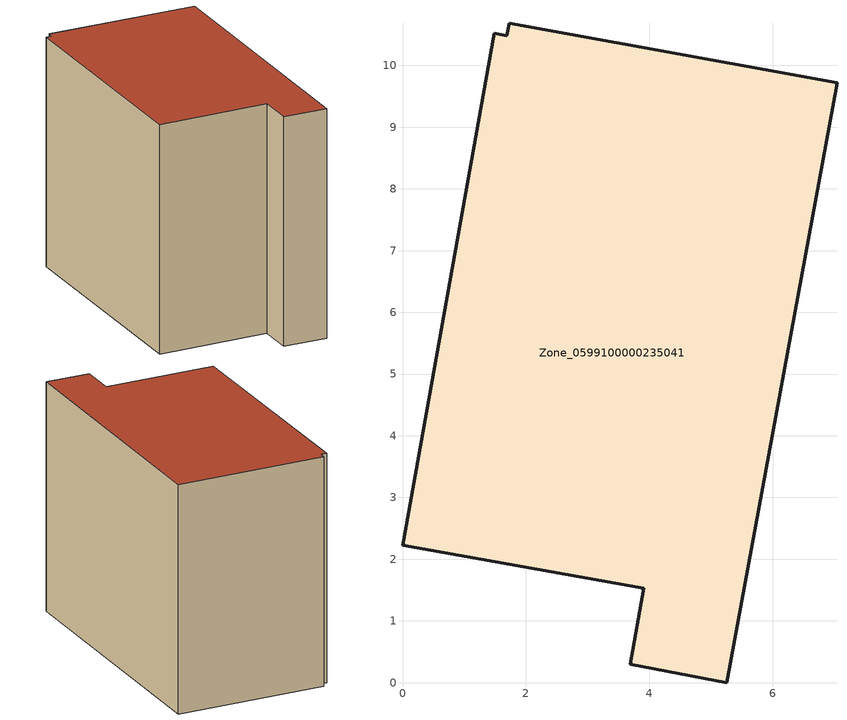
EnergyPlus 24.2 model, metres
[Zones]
Zone_0599100000235041
 floor ground (C_G): 7.04,9.72 5.25,0 3.69,0.3 3.91,1.53 0,2.23 1.49,10.52 1.69,10.48 1.73,10.68 z0
 wall outside (C_F): 5.25,0 7.04,9.72 1.73,10.68 1.69,10.48 1.49,10.52 0,2.23 3.91,1.53 3.69,0.3 5.25,0 z0:8.27
 roof outside (C_R): 7.04,9.72 1.73,10.68 1.69,10.48 1.49,10.52 0,2.23 3.91,1.53 3.69,0.3 5.25,0 z8.27
[BUILDING]
Pand.0599100000235041: North Axis=0; Terrain=City; Loads Convergence Tolerance Value=0.04; Temperature Convergence Tolerance Value=0.4; Solar Distribution=FullExterior; Maximum Number of Warmup Days=25; Minimum Number of Warmup Days=1
[Site:Location]
Rotterdam.The.Hague.AP_ZH_NLD Design_Conditions: Latitude=51.96; Longitude=4.45; Time Zone=1; Elevation=-4.5
[SITE:GROUNDTEMPERATURE:BUILDINGSURFACE]
18, 18, 18, 18, 18, 18, 18, 18, 18, 18, 18, 18
[MATERIAL] Thermal Absorptance=0.9; Solar Absorptance=0.7; Visible Absorptance=0.7
Name | Roughness | Thickness | Conductivity | Density | Specific Heat
G.TC.1975-1991 | MediumSmooth | 0.15 | 0.288461 | 540 | 1210
F.TC.1975-1991 | Rough | 0.3 | 0.230769 | 1920 | 840
R.TC.1975-1991 | MediumRough | 0.2 | 0.153846 | 1500 | 1000
[CONSTRUCTION]
C_G: G.TC.1975-1991
C_F: F.TC.1975-1991
C_R: R.TC.1975-1991
[ZONE]
Zone_0599100000235041: Type=1; Multiplier=1; Ceiling Height=Autocalculate; Volume=Autocalculate; Floor Area=autocalculate; Part of Total Floor Area=Yes
[ZONEINFILTRATION:DESIGNFLOWRATE]
Infil_Zone_0599100000235041: Zone or ZoneList or Space or SpaceList=Zone_0599100000235041; Schedule=AlwaysOn; Design Flow Rate Calculation Method=Flow/Area; Flow Rate per Floor Area=0.003; Constant Term Coefficient=1; Temperature Term Coefficient=0; Velocity Term Coefficient=0; Velocity Squared Term Coefficient=0
[HVACTEMPLATE:ZONE:IDEALLOADSAIRSYSTEM]
Zone_0599100000235041: Maximum Heating Supply Air Temperature=50; Minimum Cooling Supply Air Temperature=13; Maximum Heating Supply Air Humidity Ratio=0.0156; Minimum Cooling Supply Air Humidity Ratio=0.0077; Heating Limit=NoLimit; Cooling Limit=NoLimit; Dehumidification Control Type=ConstantSensibleHeatRatio; Cooling Sensible Heat Ratio=0.7; Dehumidification Setpoint=60; Humidification Control Type=None; Humidification Setpoint=30; Outdoor Air Method=None; Outdoor Air Flow Rate per Person=0.00944; Outdoor Air Flow Rate per Zone Floor Area=0; Outdoor Air Flow Rate per Zone=0; Demand Controlled Ventilation Type=None; Outdoor Air Economizer Type=NoEconomizer; Heat Recovery Type=None; Sensible Heat Recovery Effectiveness=0.7; Latent Heat Recovery Effectiveness=0.65
[ZONECONTROL:THERMOSTAT]
ThermostatControl_Zone_0599100000235041: Zone or ZoneList=Zone_0599100000235041; Control Type Schedule=DualSetpointControlType; Control 1=Thermostat_Zone_0599100000235041; Temperature Difference Between Cutout And Setpoint=0
[THERMOSTATSETPOINT:DUALSETPOINT]
Thermostat_Zone_0599100000235041: Heating Setpoint Temperature Schedule=HeatingSetpoint_Zone_0599100000235041; Cooling Setpoint Temperature Schedule=CoolingSetpoint_Zone_0599100000235041
[SCHEDULE:COMPACT]
HeatingSetpoint_Zone_0599100000235041: Through: 12/31, For: AllDays, Until: 24:00, 21
CoolingSetpoint_Zone_0599100000235041: Through: 12/31, For: AllDays, Until: 24:00, 24
DualSetpointControlType: Through: 12/31, For: AllDays, Until: 24:00, 4
AlwaysOn: Through: 12/31, For: AllDays, Until: 24:00, 1
